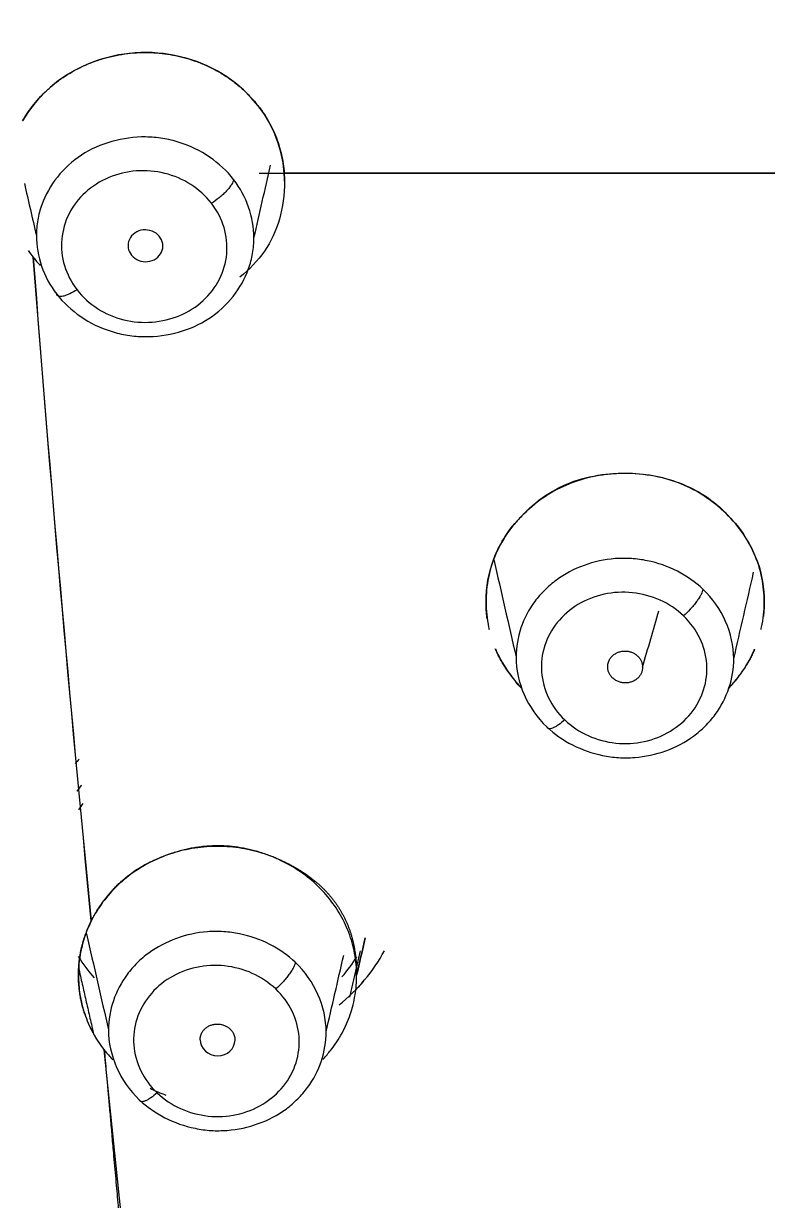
# Model space of a CAD drawing. Header units: millimetres. Extents: x 8883 to 11259, y -10160 to -6800.
# Drawn here: x 9692.42 to 9700.94, y -8413.56 to -8400.08 of the extents above; entities that cross this region are included whole.
import ezdxf

# ---------------------------------------------------------------- set-up
doc = ezdxf.new("R2010")
doc.units = ezdxf.units.MM
doc.layers.add('DIM', color=5, linetype='Continuous', lineweight=13)
doc.styles.add('ARIAL', font='arial.ttf')
doc.dimstyles.get("Standard").update_dxf_attribs({"dimtxt": 15, "dimasz": 15, "dimexe": 0.18, "dimexo": 0.0625, "dimgap": 4, "dimtad": 0, "dimdec": 1, "dimdsep": 46, "dimtxsty": 'ARIAL', "dimcen": 0, "dimclrd": 5, "dimclre": 5, "dimclrt": 5, "dimadec": 0, "dimazin": 0, "dimtfac": 1, "dimtdec": 1, "dimtofl": 0, "dimtmove": 0, "dimatfit": 3, "dimfxl": 1, "dimtolj": 1, "dimtzin": 0, "dimarcsym": 0})

# ---------------------------------------------------------------- blocks, each defined once
blk = doc.blocks.new('*D185')
at = {"layer": 'Defpoints', "color": 0, "transparency": 16777216}
for p in [(9678.596, -7626.145), (9989.37, -9683.127), (10114.894, -9683.127)]:
    blk.add_point(p, dxfattribs=at)
at = {"layer": 'DIM', "color": 5, "lineweight": -2, "transparency": 16777216}
for p, q in [((9678.658, -7626.145), (10115.074, -7626.145)), ((10114.894, -7644.145), (10114.894, -8614.508)), ((10114.894, -9665.127), (10114.894, -8694.764)), ((9989.433, -9683.127), (10115.074, -9683.127))]:
    blk.add_line(p, q, dxfattribs=at)
at = {"layer": 'DIM', "color": 5, "transparency": 16777216}
for points in [[(10111.894, -7644.145), (10117.894, -7644.145), (10114.894, -7626.145)], [(10111.894, -9665.127), (10117.894, -9665.127), (10114.894, -9683.127)]]:
    blk.add_solid(points, dxfattribs=at)
at = {"layer": 'DIM', "color": 5, "transparency": 16777216, "insert": (10114.894, -8654.636), "char_height": 18, "attachment_point": 5, "rotation": 90, "style": 'ARIAL'}
blk.add_mtext('\\A1;(2280)', dxfattribs=at)

msp = doc.modelspace()

# ---------------------------------------------------------------- linework, layer by layer
at = {"linetype": 'Continuous', "lineweight": 18}
for p, q in [((9695.125, -8401.793), (9702.651, -8401.793)), ((9702.65, -8401.793), (9695.411, -8401.793))]:
    msp.add_line(p, q, dxfattribs=at)
for centre, major_axis, ratio, start_param, end_param in [((9693.819, -8401.883), (1.595, 0), 0.924527, 0.060818, 2.653324), ((9693.819, -8402.624), (-0.199, 0.017), 0.914219, 3.220823, 6.362416), ((9693.819, -8402.624), (-0.199, 0.017), 0.914219, 0.07923, 3.220823), ((9694.647, -8409.83), (-2.136, 0), 0.924527, 5.550843, 5.583917), ((9694.647, -8409.86), (1.933, 0), 0.924527, 2.511409, 2.559122), ((9694.647, -8409.86), (-1.933, 0), 0.924527, 5.657125, 5.70096), ((9694.647, -8409.934), (1.837, 0), 0.924527, 2.573014, 2.622445), ((9694.647, -8409.934), (-1.837, 0), 0.924527, 5.713772, 5.759226), ((9694.647, -8409.934), (1.837, 0), 0.924527, 3.656961, 3.83343), ((9694.647, -8409.934), (1.837, 0), 0.924527, 5.601607, 5.766148), ((9694.647, -8409.83), (-2.136, 0), 0.924527, 2.411689, 2.47084), ((9694.647, -8411.728), (-0.199, 0.016), 0.910876, 0.076236, 3.217823)]:
    msp.add_ellipse(centre, major_axis=major_axis, ratio=ratio, start_param=start_param, end_param=end_param, dxfattribs=at)
for points, knots in [([(9683.8, -8402.468), (9683.235, -8394.901), (9682.877, -8387.329), (9682.631, -8372.184), (9682.743, -8364.61), (9683.302, -8353.257), (9683.617, -8348.527), (9684.039, -8343.801), (9684.216, -8341.911), (9684.309, -8340.966), (9684.503, -8339.076), (9684.604, -8338.132), (9684.762, -8336.716), (9684.815, -8336.244), (9684.897, -8335.536), (9684.925, -8335.3), (9684.98, -8334.829), (9685.008, -8334.593), (9685.064, -8334.121), (9685.093, -8333.886), (9685.152, -8333.416), (9685.182, -8333.181), (9685.248, -8332.713), (9685.282, -8332.48), (9685.357, -8332.015), (9685.397, -8331.783), (9685.484, -8331.32), (9685.53, -8331.09), (9685.632, -8330.631), (9685.686, -8330.402), (9685.863, -8329.717), (9685.998, -8329.263), (9686.231, -8328.588), (9686.313, -8328.364), (9686.489, -8327.919), (9686.676, -8327.478), (9686.885, -8327.045), (9687.106, -8326.619), (9687.223, -8326.409), (9687.592, -8325.789), (9687.863, -8325.389), (9688.459, -8324.625), (9688.785, -8324.259), (9689.311, -8323.746), (9689.493, -8323.58), (9689.868, -8323.262), (9690.255, -8322.955), (9690.663, -8322.673), (9691.08, -8322.404), (9691.294, -8322.276), (9691.947, -8321.908), (9692.399, -8321.687), (9693.327, -8321.289), (9693.804, -8321.111), (9694.53, -8320.873), (9694.773, -8320.799), (9695.263, -8320.66), (9695.509, -8320.595), (9696.251, -8320.414), (9696.751, -8320.31), (9698.263, -8320.04), (9699.289, -8319.915), (9700.321, -8319.824)], [0, 0, 0, 0, 0.25, 0.25, 0.5, 0.5, 0.625, 0.65625, 0.65625, 0.6875, 0.6875, 0.71875, 0.71875, 0.734375, 0.734375, 0.742187, 0.742187, 0.75, 0.75, 0.757812, 0.757812, 0.765625, 0.765625, 0.773437, 0.773437, 0.78125, 0.78125, 0.789062, 0.789062, 0.796875, 0.796875, 0.8125, 0.8125, 0.820312, 0.820312, 0.828125, 0.835937, 0.835937, 0.84375, 0.84375, 0.859375, 0.859375, 0.875, 0.875, 0.882813, 0.882813, 0.890625, 0.898438, 0.898438, 0.90625, 0.90625, 0.921875, 0.921875, 0.9375, 0.9375, 0.945313, 0.945313, 0.953125, 0.953125, 0.96875, 0.96875, 1, 1, 1, 1]), ([(9700.321, -8319.822), (9699.804, -8319.866), (9699.288, -8319.921), (9698.257, -8320.053), (9697.615, -8320.152), (9696.974, -8320.273), (9696.718, -8320.324), (9696.59, -8320.35), (9696.206, -8320.432), (9695.951, -8320.49), (9695.191, -8320.679), (9694.691, -8320.821), (9693.71, -8321.146), (9693.227, -8321.328), (9692.52, -8321.638), (9692.287, -8321.747), (9691.941, -8321.921), (9691.827, -8321.981), (9691.599, -8322.104), (9691.486, -8322.167), (9691.15, -8322.361), (9690.932, -8322.497), (9690.507, -8322.78), (9690.301, -8322.927), (9689.7, -8323.389), (9689.231, -8323.803), (9688.799, -8324.258), (9688.63, -8324.443), (9688.546, -8324.538), (9688.302, -8324.825), (9688.145, -8325.022), (9687.922, -8325.323), (9687.849, -8325.425), (9687.708, -8325.629), (9687.639, -8325.732), (9687.438, -8326.044), (9687.312, -8326.255), (9686.951, -8326.9), (9686.736, -8327.343), (9686.448, -8328.019), (9686.358, -8328.247), (9686.189, -8328.704), (9686.031, -8329.165), (9685.894, -8329.629), (9685.765, -8330.094), (9685.705, -8330.326), (9685.538, -8331.024), (9685.443, -8331.489), (9685.322, -8332.188), (9685.285, -8332.422), (9685.218, -8332.889), (9685.187, -8333.123), (9685.143, -8333.474), (9685.129, -8333.591), (9685.1, -8333.825), (9685.086, -8333.942), (9685.044, -8334.293), (9685.016, -8334.526), (9684.933, -8335.228), (9684.879, -8335.696), (9684.771, -8336.632), (9684.719, -8337.1), (9684.564, -8338.505), (9684.465, -8339.441), (9684.179, -8342.252), (9684.005, -8344.127), (9683.689, -8347.878), (9683.547, -8349.755), (9683.298, -8353.512), (9683.081, -8357.27), (9682.892, -8361.974), (9682.814, -8364.799), (9682.77, -8366.683), (9682.752, -8367.626), (9682.709, -8370.453), (9682.696, -8372.34), (9682.7, -8376.111), (9682.717, -8377.997), (9682.781, -8381.767), (9682.827, -8383.651), (9682.949, -8387.418), (9683.023, -8389.301), (9683.288, -8394.947), (9683.519, -8398.709), (9683.8, -8402.468)], [0, 0, 0, 0, 0.015625, 0.015625, 0.03125, 0.035156, 0.035156, 0.039063, 0.039063, 0.046875, 0.046875, 0.0625, 0.0625, 0.078125, 0.078125, 0.085938, 0.085938, 0.089844, 0.089844, 0.09375, 0.09375, 0.101563, 0.101563, 0.109375, 0.109375, 0.125, 0.128906, 0.128906, 0.132813, 0.132813, 0.140625, 0.140625, 0.144531, 0.144531, 0.148437, 0.148437, 0.15625, 0.15625, 0.171875, 0.171875, 0.179687, 0.179687, 0.1875, 0.195312, 0.195312, 0.203125, 0.203125, 0.21875, 0.21875, 0.226562, 0.226562, 0.234375, 0.234375, 0.238281, 0.238281, 0.242187, 0.242187, 0.25, 0.25, 0.265625, 0.265625, 0.28125, 0.28125, 0.3125, 0.3125, 0.375, 0.375, 0.4375, 0.4375, 0.5, 0.5625, 0.59375, 0.59375, 0.625, 0.625, 0.6875, 0.6875, 0.75, 0.75, 0.8125, 0.8125, 0.875, 0.875, 1, 1, 1, 1]), ([(9695.414, -8401.883), (9695.414, -8402.197), (9695.337, -8402.463), (9695.108, -8402.796), (9695.014, -8402.895), (9694.901, -8402.983)], [0, 0, 0, 0, 0.668896, 0.668896, 1, 1, 1, 1]), ([(9692.568, -8402.506), (9692.568, -8402.625), (9692.589, -8402.745), (9692.667, -8402.972), (9692.726, -8403.081), (9692.801, -8403.178)], [0, 0, 0, 0, 0.5, 0.5, 1, 1, 1, 1]), ([(9692.801, -8403.178), (9692.877, -8403.276), (9692.971, -8403.363), (9693.182, -8403.508), (9693.3, -8403.565), (9693.487, -8403.624), (9693.55, -8403.639), (9693.68, -8403.66), (9693.745, -8403.665), (9693.942, -8403.667), (9694.073, -8403.65), (9694.323, -8403.579), (9694.442, -8403.526), (9694.654, -8403.387), (9694.747, -8403.302), (9694.901, -8403.108), (9694.962, -8403), (9695.023, -8402.829), (9695.039, -8402.771), (9695.059, -8402.652), (9695.064, -8402.592), (9695.064, -8402.532)], [0, 0, 0, 0, 0.125, 0.125, 0.25, 0.25, 0.3125, 0.3125, 0.375, 0.375, 0.5, 0.5, 0.625, 0.625, 0.75, 0.75, 0.875, 0.875, 0.9375, 0.9375, 1, 1, 1, 1]), ([(9692.532, -8402.754), (9692.528, -8402.75), (9692.521, -8402.74), (9692.509, -8402.725), (9692.498, -8402.71), (9692.488, -8402.696), (9692.481, -8402.686), (9692.478, -8402.682)], [0, 0, 0, 0, 0.204669, 0.40864, 0.611938, 0.814589, 1, 1, 1, 1]), ([(9697.726, -8406.709), (9697.726, -8406.534), (9697.756, -8406.367), (9697.846, -8406.133), (9697.884, -8406.057), (9697.975, -8405.91), (9698, -8405.871), (9698.264, -8405.572), (9698.465, -8405.429), (9698.915, -8405.251), (9699.194, -8405.218), (9699.683, -8405.251), (9699.903, -8405.31), (9700.195, -8405.459), (9700.286, -8405.519), (9700.455, -8405.66), (9700.554, -8405.766), (9700.814, -8406.093), (9700.918, -8406.385), (9700.917, -8406.71)], [0, 0, 0, 0, 0.125, 0.125, 0.1875, 0.1875, 0.25, 0.25, 0.375, 0.375, 0.5, 0.5, 0.625, 0.625, 0.6875, 0.6875, 0.75, 0.75, 1, 1, 1, 1]), ([(9700.917, -8406.71), (9700.917, -8406.616), (9700.908, -8406.522), (9700.871, -8406.336), (9700.842, -8406.244), (9700.764, -8406.066), (9700.715, -8405.98), (9700.598, -8405.817), (9700.529, -8405.739), (9700.441, -8405.658), (9700.431, -8405.649), (9700.412, -8405.632), (9700.382, -8405.606), (9700.311, -8405.549), (9700.163, -8405.446), (9699.848, -8405.288), (9699.543, -8405.234), (9699.31, -8405.234), (9699.296, -8405.234), (9699.269, -8405.235), (9699.228, -8405.236), (9699.134, -8405.242), (9698.951, -8405.266), (9698.607, -8405.36), (9698.35, -8405.521), (9698.176, -8405.682), (9698.157, -8405.7), (9698.12, -8405.738), (9698.067, -8405.795), (9698.018, -8405.855), (9697.929, -8405.978), (9697.88, -8406.064), (9697.801, -8406.243), (9697.772, -8406.334), (9697.735, -8406.52), (9697.726, -8406.615), (9697.726, -8406.709)], [0, 0, 0, 0, 0.0625, 0.0625, 0.125, 0.125, 0.1875, 0.1875, 0.25, 0.25, 0.257812, 0.257812, 0.265625, 0.28125, 0.3125, 0.375, 0.5, 0.5, 0.507812, 0.507812, 0.515625, 0.53125, 0.5625, 0.625, 0.75, 0.75, 0.765625, 0.765625, 0.78125, 0.8125, 0.8125, 0.875, 0.875, 0.9375, 0.9375, 1, 1, 1, 1]), ([(9700.214, -8406.561), (9700.212, -8406.576), (9700.202, -8406.606), (9700.173, -8406.658), (9700.143, -8406.702), (9700.108, -8406.747), (9700.056, -8406.806), (9700.016, -8406.845), (9699.991, -8406.866)], [0, 0, 0, 0, 0.249797, 0.374861, 0.499925, 0.624989, 0.750053, 1, 1, 1, 1]), ([(9697.739, -8406.902), (9697.739, -8406.901), (9697.737, -8406.888), (9697.734, -8406.862), (9697.73, -8406.824), (9697.728, -8406.786), (9697.726, -8406.747), (9697.726, -8406.722), (9697.726, -8406.709)], [0, 0, 0, 0, 0.009869, 0.205459, 0.402156, 0.600071, 0.799317, 1, 1, 1, 1]), ([(9697.726, -8406.709), (9697.726, -8406.805), (9697.736, -8406.902), (9697.758, -8407.005), (9697.76, -8407.014), (9697.762, -8407.022)], [0, 0, 0, 0, 0.916589, 0.916589, 1, 1, 1, 1]), ([(9700.881, -8407.024), (9700.883, -8407.015), (9700.885, -8407.006), (9700.907, -8406.903), (9700.917, -8406.807), (9700.917, -8406.71)], [0, 0, 0, 0, 0.08341, 0.08341, 1, 1, 1, 1]), ([(9700.917, -8406.71), (9700.917, -8406.717), (9700.917, -8406.73), (9700.917, -8406.749), (9700.916, -8406.769), (9700.915, -8406.789), (9700.914, -8406.808), (9700.913, -8406.827), (9700.911, -8406.847), (9700.909, -8406.862), (9700.908, -8406.871), (9700.908, -8406.874)], [0, 0, 0, 0, 0.120147, 0.239878, 0.359212, 0.47817, 0.596775, 0.715046, 0.833005, 0.950675, 1, 1, 1, 1]), ([(9698.132, -8407.694), (9698.108, -8407.669), (9698.076, -8407.633), (9698.037, -8407.586), (9698.013, -8407.555), (9697.99, -8407.523), (9697.967, -8407.492), (9697.946, -8407.459), (9697.925, -8407.427), (9697.906, -8407.394), (9697.887, -8407.361), (9697.87, -8407.327), (9697.854, -8407.293), (9697.841, -8407.265), (9697.834, -8407.249), (9697.832, -8407.244)], [0, 0, 0, 0, 0.188292, 0.261254, 0.333692, 0.405646, 0.477158, 0.54827, 0.619027, 0.689471, 0.759647, 0.829601, 0.899377, 0.969021, 1, 1, 1, 1]), ([(9697.834, -8407.243), (9697.838, -8407.253), (9697.843, -8407.263), (9697.887, -8407.363), (9697.937, -8407.448), (9698.032, -8407.579), (9698.072, -8407.628), (9698.115, -8407.674)], [0, 0, 0, 0, 0.065417, 0.065417, 0.637991, 0.637991, 1, 1, 1, 1]), ([(9700.806, -8407.249), (9700.803, -8407.258), (9700.792, -8407.283), (9700.773, -8407.323), (9700.749, -8407.369), (9700.723, -8407.417), (9700.691, -8407.468), (9700.652, -8407.523), (9700.609, -8407.58), (9700.562, -8407.637), (9700.528, -8407.675), (9700.51, -8407.694), (9700.51, -8407.694)], [0, 0, 0, 0, 0.055372, 0.154498, 0.25052, 0.343552, 0.462554, 0.587438, 0.718479, 0.855916, 0.999959, 1, 1, 1, 1]), ([(9700.533, -8407.67), (9700.575, -8407.625), (9700.613, -8407.578), (9700.707, -8407.449), (9700.756, -8407.364), (9700.8, -8407.266), (9700.804, -8407.257), (9700.807, -8407.249)], [0, 0, 0, 0, 0.357677, 0.357677, 0.944273, 0.944273, 1, 1, 1, 1]), ([(9698.071, -8407.337), (9698.071, -8407.484), (9698.103, -8407.632), (9698.224, -8407.906), (9698.312, -8408.033), (9698.424, -8408.14)], [0, 0, 0, 0, 0.5, 0.5, 1, 1, 1, 1]), ([(9698.424, -8408.14), (9698.51, -8408.221), (9698.61, -8408.291), (9698.826, -8408.401), (9698.943, -8408.442), (9699.124, -8408.479), (9699.185, -8408.487), (9699.308, -8408.495), (9699.37, -8408.495), (9699.554, -8408.481), (9699.675, -8408.455), (9699.903, -8408.371), (9700.011, -8408.315), (9700.155, -8408.209), (9700.2, -8408.171), (9700.283, -8408.088), (9700.321, -8408.044), (9700.423, -8407.904), (9700.477, -8407.801), (9700.549, -8407.585), (9700.568, -8407.472), (9700.568, -8407.359)], [0, 0, 0, 0, 0.125, 0.125, 0.25, 0.25, 0.3125, 0.3125, 0.375, 0.375, 0.5, 0.5, 0.625, 0.625, 0.6875, 0.6875, 0.75, 0.75, 0.875, 0.875, 1, 1, 1, 1]), ([(9693.198, -8410.362), (9693.201, -8410.356), (9693.207, -8410.344), (9693.217, -8410.326), (9693.227, -8410.308), (9693.237, -8410.29), (9693.247, -8410.272), (9693.257, -8410.255), (9693.268, -8410.238), (9693.278, -8410.22), (9693.289, -8410.204), (9693.3, -8410.187), (9693.312, -8410.17), (9693.323, -8410.154), (9693.335, -8410.138), (9693.347, -8410.122), (9693.359, -8410.106), (9693.371, -8410.091), (9693.384, -8410.075), (9693.396, -8410.06), (9693.409, -8410.045), (9693.422, -8410.03), (9693.436, -8410.016), (9693.456, -8409.993), (9693.486, -8409.964), (9693.525, -8409.926), (9693.566, -8409.89), (9693.608, -8409.855), (9693.649, -8409.823), (9693.698, -8409.788), (9693.759, -8409.749), (9693.834, -8409.707), (9693.917, -8409.667), (9693.996, -8409.633), (9694.069, -8409.604), (9694.134, -8409.582), (9694.199, -8409.562), (9694.264, -8409.545), (9694.329, -8409.53), (9694.394, -8409.519), (9694.459, -8409.51), (9694.524, -8409.503), (9694.589, -8409.5), (9694.653, -8409.499), (9694.718, -8409.5), (9694.782, -8409.504), (9694.847, -8409.511), (9694.911, -8409.521), (9694.976, -8409.533), (9695.04, -8409.548), (9695.104, -8409.565), (9695.168, -8409.585), (9695.232, -8409.608), (9695.288, -8409.63), (9695.336, -8409.651), (9695.376, -8409.668), (9695.415, -8409.687), (9695.453, -8409.706), (9695.491, -8409.725), (9695.527, -8409.746), (9695.563, -8409.766), (9695.597, -8409.787), (9695.631, -8409.809), (9695.664, -8409.831), (9695.695, -8409.854), (9695.726, -8409.877), (9695.756, -8409.901), (9695.786, -8409.925), (9695.814, -8409.95), (9695.841, -8409.975), (9695.868, -8410.001), (9695.893, -8410.028), (9695.918, -8410.054), (9695.941, -8410.082), (9695.964, -8410.11), (9695.986, -8410.139), (9696.007, -8410.168), (9696.027, -8410.197), (9696.047, -8410.227), (9696.065, -8410.258), (9696.082, -8410.289), (9696.099, -8410.321), (9696.114, -8410.354), (9696.129, -8410.386), (9696.143, -8410.42), (9696.156, -8410.454), (9696.168, -8410.488), (9696.179, -8410.523), (9696.189, -8410.559), (9696.198, -8410.595), (9696.207, -8410.632), (9696.214, -8410.669), (9696.221, -8410.707), (9696.227, -8410.745), (9696.231, -8410.784), (9696.235, -8410.824), (9696.238, -8410.864), (9696.241, -8410.904), (9696.242, -8410.946), (9696.242, -8410.973), (9696.242, -8410.987)], [0, 0, 0, 0, 0.005049, 0.010075, 0.01508, 0.020065, 0.025029, 0.029974, 0.0349, 0.039809, 0.0447, 0.049576, 0.054436, 0.059282, 0.064114, 0.068933, 0.07374, 0.078536, 0.083321, 0.088097, 0.092865, 0.097625, 0.102377, 0.107124, 0.119516, 0.132452, 0.145945, 0.158774, 0.171119, 0.182999, 0.202023, 0.222184, 0.243549, 0.266178, 0.282449, 0.298457, 0.314228, 0.329788, 0.345164, 0.360382, 0.375471, 0.390459, 0.405375, 0.420248, 0.435108, 0.449982, 0.4649, 0.47989, 0.494978, 0.510192, 0.525558, 0.5411, 0.556843, 0.572809, 0.583166, 0.59339, 0.603486, 0.613458, 0.623311, 0.633049, 0.642677, 0.652201, 0.661626, 0.670958, 0.680201, 0.689362, 0.698448, 0.707463, 0.716416, 0.725311, 0.734156, 0.742957, 0.751721, 0.760456, 0.769168, 0.777864, 0.786552, 0.795239, 0.803931, 0.812637, 0.821363, 0.830117, 0.838905, 0.847735, 0.856614, 0.865549, 0.874546, 0.883611, 0.892753, 0.901976, 0.911287, 0.920692, 0.930198, 0.939809, 0.949532, 0.959371, 0.969333, 0.979422, 0.989642, 1, 1, 1, 1]), ([(9696.242, -8410.987), (9696.242, -8410.904), (9696.234, -8410.82), (9696.204, -8410.656), (9696.181, -8410.575), (9696.121, -8410.418), (9696.084, -8410.342), (9695.997, -8410.196), (9695.946, -8410.127), (9695.834, -8409.997), (9695.771, -8409.936), (9695.637, -8409.826), (9695.564, -8409.776), (9695.411, -8409.688), (9695.331, -8409.65), (9695.164, -8409.587), (9695.078, -8409.562), (9694.902, -8409.526), (9694.812, -8409.515), (9694.632, -8409.507), (9694.542, -8409.51), (9694.363, -8409.53), (9694.275, -8409.547), (9694.102, -8409.594), (9694.018, -8409.625), (9693.857, -8409.699), (9693.78, -8409.742), (9693.634, -8409.84), (9693.566, -8409.894), (9693.44, -8410.013), (9693.383, -8410.078), (9693.281, -8410.215), (9693.236, -8410.287), (9693.198, -8410.363)], [0, 0, 0, 0, 0.0625, 0.0625, 0.125, 0.125, 0.1875, 0.1875, 0.25, 0.25, 0.3125, 0.3125, 0.375, 0.375, 0.4375, 0.4375, 0.5, 0.5, 0.5625, 0.5625, 0.625, 0.625, 0.6875, 0.6875, 0.75, 0.75, 0.8125, 0.8125, 0.875, 0.875, 0.9375, 0.9375, 1, 1, 1, 1]), ([(9693.051, -8410.985), (9693.051, -8410.979), (9693.051, -8410.966), (9693.051, -8410.948), (9693.052, -8410.929), (9693.053, -8410.911), (9693.054, -8410.892), (9693.055, -8410.874), (9693.056, -8410.856), (9693.058, -8410.837), (9693.06, -8410.819), (9693.063, -8410.801), (9693.065, -8410.783), (9693.068, -8410.765), (9693.071, -8410.747), (9693.074, -8410.729), (9693.078, -8410.711), (9693.081, -8410.693), (9693.085, -8410.675), (9693.09, -8410.657), (9693.094, -8410.64), (9693.099, -8410.622), (9693.104, -8410.604), (9693.109, -8410.587), (9693.114, -8410.569), (9693.12, -8410.552), (9693.126, -8410.534), (9693.132, -8410.517), (9693.138, -8410.5), (9693.145, -8410.483), (9693.152, -8410.465), (9693.159, -8410.448), (9693.166, -8410.431), (9693.174, -8410.414), (9693.182, -8410.397), (9693.19, -8410.38), (9693.195, -8410.369), (9693.198, -8410.363)], [0, 0, 0, 0, 0.029038, 0.058002, 0.086894, 0.115719, 0.144481, 0.173186, 0.201836, 0.230436, 0.258992, 0.287506, 0.315984, 0.344429, 0.372847, 0.401242, 0.429618, 0.457979, 0.486331, 0.514677, 0.543022, 0.57137, 0.599727, 0.628095, 0.656481, 0.684887, 0.71332, 0.741782, 0.770278, 0.798813, 0.827391, 0.856016, 0.884693, 0.913426, 0.942218, 0.971075, 1, 1, 1, 1]), ([(9693.198, -8410.363), (9693.15, -8410.46), (9693.113, -8410.562), (9693.063, -8410.771), (9693.051, -8410.878), (9693.051, -8410.985)], [0, 0, 0, 0, 0.5, 0.5, 1, 1, 1, 1]), ([(9695.538, -8410.838), (9695.537, -8410.846), (9695.533, -8410.863), (9695.518, -8410.896), (9695.496, -8410.936), (9695.466, -8410.979), (9695.431, -8411.025), (9695.379, -8411.084), (9695.338, -8411.123), (9695.314, -8411.144)], [0, 0, 0, 0, 0.124701, 0.24977, 0.374839, 0.499907, 0.624976, 0.750044, 1, 1, 1, 1]), ([(9693.125, -8411.434), (9693.122, -8411.428), (9693.118, -8411.415), (9693.112, -8411.397), (9693.107, -8411.378), (9693.101, -8411.359), (9693.096, -8411.34), (9693.091, -8411.321), (9693.087, -8411.302), (9693.082, -8411.283), (9693.078, -8411.264), (9693.074, -8411.244), (9693.071, -8411.225), (9693.068, -8411.205), (9693.065, -8411.186), (9693.062, -8411.166), (9693.06, -8411.146), (9693.058, -8411.126), (9693.056, -8411.106), (9693.054, -8411.086), (9693.053, -8411.066), (9693.052, -8411.046), (9693.051, -8411.026), (9693.051, -8411.005), (9693.051, -8410.992), (9693.051, -8410.985)], [0, 0, 0, 0, 0.041508, 0.084367, 0.12724, 0.170135, 0.21306, 0.256023, 0.299034, 0.342098, 0.385226, 0.428424, 0.471701, 0.515064, 0.558522, 0.602083, 0.645754, 0.689542, 0.733456, 0.777504, 0.821692, 0.866028, 0.91052, 0.955175, 1, 1, 1, 1]), ([(9693.051, -8410.985), (9693.051, -8411.059), (9693.056, -8411.134), (9693.08, -8411.283), (9693.098, -8411.356), (9693.146, -8411.501), (9693.177, -8411.572), (9693.251, -8411.71), (9693.295, -8411.777), (9693.345, -8411.841)], [0, 0, 0, 0, 0.25, 0.25, 0.5, 0.5, 0.75, 0.75, 1, 1, 1, 1]), ([(9695.854, -8411.951), (9695.856, -8411.949), (9695.887, -8411.916), (9695.916, -8411.881), (9695.993, -8411.785), (9696.037, -8411.718), (9696.113, -8411.579), (9696.144, -8411.507), (9696.194, -8411.362), (9696.212, -8411.287), (9696.236, -8411.138), (9696.242, -8411.062), (9696.242, -8410.987)], [0, 0, 0, 0, 0.009628, 0.11967, 0.11967, 0.339752, 0.339752, 0.559835, 0.559835, 0.779917, 0.779917, 1, 1, 1, 1]), ([(9693.346, -8411.84), (9693.342, -8411.835), (9693.333, -8411.824), (9693.321, -8411.807), (9693.309, -8411.79), (9693.297, -8411.773), (9693.285, -8411.756), (9693.274, -8411.738), (9693.263, -8411.721), (9693.252, -8411.704), (9693.242, -8411.686), (9693.232, -8411.669), (9693.222, -8411.651), (9693.212, -8411.634), (9693.203, -8411.616), (9693.194, -8411.599), (9693.189, -8411.589), (9693.187, -8411.584)], [0, 0, 0, 0, 0.069058, 0.137852, 0.206392, 0.274689, 0.342755, 0.410601, 0.478237, 0.545675, 0.612927, 0.680005, 0.74692, 0.813683, 0.880308, 0.946805, 1, 1, 1, 1]), ([(9693.749, -8412.414), (9693.921, -8412.577), (9694.204, -8412.72), (9694.51, -8412.762), (9694.633, -8412.77), (9694.695, -8412.769), (9694.879, -8412.755), (9695, -8412.729), (9695.228, -8412.646), (9695.336, -8412.59), (9695.48, -8412.485), (9695.524, -8412.446), (9695.607, -8412.364), (9695.645, -8412.319), (9695.748, -8412.18), (9695.801, -8412.077), (9695.873, -8411.861), (9695.892, -8411.749), (9695.892, -8411.636)], [0, 0, 0, 0, 0.25, 0.3125, 0.3125, 0.375, 0.375, 0.5, 0.5, 0.625, 0.625, 0.6875, 0.6875, 0.75, 0.75, 0.875, 0.875, 1, 1, 1, 1]), ([(9693.345, -8411.841), (9693.37, -8411.873), (9693.397, -8411.904), (9693.431, -8411.942), (9693.437, -8411.949), (9693.444, -8411.955)], [0, 0, 0, 0, 0.821016, 0.821016, 1, 1, 1, 1]), ([(9693.346, -8411.839), (9693.35, -8411.88), (9693.358, -8411.967), (9693.37, -8412.105), (9693.384, -8412.258), (9693.399, -8412.427), (9693.415, -8412.612), (9693.433, -8412.812), (9693.453, -8413.052), (9693.477, -8413.314), (9693.501, -8413.584), (9693.522, -8413.821), (9693.541, -8414.025), (9693.56, -8414.225), (9693.582, -8414.448), (9693.61, -8414.72), (9693.645, -8415.039), (9693.681, -8415.351), (9693.717, -8415.634), (9693.747, -8415.864), (9693.776, -8416.072), (9693.803, -8416.256), (9693.828, -8416.418), (9693.844, -8416.519), (9693.851, -8416.565)], [0, 0, 0, 0, 0.025872, 0.055031, 0.087476, 0.123208, 0.162228, 0.204536, 0.250134, 0.314007, 0.370962, 0.420995, 0.464106, 0.500293, 0.54796, 0.605518, 0.672958, 0.750265, 0.803862, 0.852664, 0.896674, 0.935898, 0.97034, 1, 1, 1, 1])]:
    msp.add_open_spline(points, degree=3, knots=knots, dxfattribs=at)
for points, weights, knots in [([(9692.41, -8401.191), (9692.977, -8400.205), (9694.157, -8400.442), (9695.338, -8400.679), (9695.411, -8401.793)], [1, 0.797216165598, 1, 0.797216272653, 1], [0, 0, 0, 0.5, 0.5, 1, 1, 1]), ([(9699.122, -8407.451), (9699.122, -8407.374), (9699.241, -8407.268), (9699.409, -8407.272), (9699.522, -8407.382), (9699.522, -8407.455)], [1, 0.922369618366, 0.922369618366, 0.922369618366, 0.922369618366, 0.99381614164], [0, 0, 0, 0.252567, 0.505134, 0.757701, 1, 1, 1]), ([(9699.522, -8407.455), (9699.522, -8407.638), (9699.322, -8407.635), (9699.122, -8407.633), (9699.122, -8407.451)], [1, 0.707107285292, 1, 0.707106781187, 1], [0, 0, 0, 0.5, 0.5, 1, 1, 1])]:
    msp.add_rational_spline(points, weights, degree=2, knots=knots, dxfattribs=at)
at = {"linetype": 'Continuous', "lineweight": 13}
for points, knots in [([(9694.831, -8401.865), (9694.755, -8401.766), (9694.661, -8401.679), (9694.449, -8401.535), (9694.331, -8401.478), (9694.145, -8401.419), (9694.082, -8401.404), (9693.952, -8401.383), (9693.887, -8401.377), (9693.691, -8401.375), (9693.56, -8401.393), (9693.31, -8401.463), (9693.191, -8401.516), (9692.979, -8401.655), (9692.886, -8401.74), (9692.732, -8401.933), (9692.671, -8402.04), (9692.609, -8402.21), (9692.594, -8402.269), (9692.573, -8402.387), (9692.568, -8402.447), (9692.568, -8402.506)], [0, 0, 0, 0, 0.125, 0.125, 0.25, 0.25, 0.3125, 0.3125, 0.375, 0.375, 0.5, 0.5, 0.625, 0.625, 0.75, 0.75, 0.875, 0.875, 0.9375, 0.9375, 1, 1, 1, 1]), ([(9694.831, -8401.865), (9694.828, -8401.879), (9694.817, -8401.908), (9694.783, -8401.956), (9694.75, -8401.995), (9694.71, -8402.035), (9694.651, -8402.086), (9694.605, -8402.119), (9694.577, -8402.137)], [0, 0, 0, 0, 0.249799, 0.374863, 0.499927, 0.62499, 0.750054, 1, 1, 1, 1]), ([(9695.064, -8402.532), (9695.063, -8402.414), (9695.042, -8402.295), (9694.964, -8402.069), (9694.906, -8401.961), (9694.831, -8401.865)], [0, 0, 0, 0, 0.5, 0.5, 1, 1, 1, 1]), ([(9693.034, -8403.128), (9693.007, -8403.145), (9692.964, -8403.17), (9692.911, -8403.192), (9692.874, -8403.203), (9692.844, -8403.206), (9692.814, -8403.202), (9692.803, -8403.189), (9692.801, -8403.178)], [0, 0, 0, 0, 0.249955, 0.375023, 0.500091, 0.62516, 0.750228, 1, 1, 1, 1]), ([(9700.214, -8406.561), (9700.129, -8406.48), (9700.029, -8406.41), (9699.813, -8406.3), (9699.696, -8406.259), (9699.516, -8406.222), (9699.454, -8406.214), (9699.332, -8406.206), (9699.27, -8406.206), (9699.086, -8406.22), (9698.965, -8406.246), (9698.737, -8406.329), (9698.629, -8406.386), (9698.486, -8406.49), (9698.441, -8406.529), (9698.358, -8406.611), (9698.32, -8406.655), (9698.217, -8406.795), (9698.163, -8406.897), (9698.091, -8407.112), (9698.071, -8407.225), (9698.071, -8407.337)], [0, 0, 0, 0, 0.125, 0.125, 0.25, 0.25, 0.3125, 0.3125, 0.375, 0.375, 0.5, 0.5, 0.625, 0.625, 0.6875, 0.6875, 0.75, 0.75, 0.875, 0.875, 1, 1, 1, 1]), ([(9700.568, -8407.359), (9700.567, -8407.213), (9700.535, -8407.066), (9700.414, -8406.793), (9700.326, -8406.667), (9700.214, -8406.561)], [0, 0, 0, 0, 0.5, 0.5, 1, 1, 1, 1]), ([(9698.63, -8408.06), (9698.606, -8408.08), (9698.568, -8408.11), (9698.521, -8408.139), (9698.489, -8408.155), (9698.462, -8408.162), (9698.436, -8408.162), (9698.426, -8408.15), (9698.424, -8408.14)], [0, 0, 0, 0, 0.24996, 0.375031, 0.500102, 0.625173, 0.750244, 1, 1, 1, 1]), ([(9695.538, -8410.838), (9695.452, -8410.757), (9695.353, -8410.687), (9695.136, -8410.577), (9695.02, -8410.536), (9694.839, -8410.499), (9694.778, -8410.491), (9694.655, -8410.483), (9694.594, -8410.483), (9694.41, -8410.497), (9694.289, -8410.523), (9694.061, -8410.606), (9693.953, -8410.662), (9693.81, -8410.766), (9693.765, -8410.804), (9693.682, -8410.887), (9693.644, -8410.931), (9693.541, -8411.07), (9693.488, -8411.172), (9693.415, -8411.387), (9693.396, -8411.499), (9693.395, -8411.611)], [0, 0, 0, 0, 0.125, 0.125, 0.25, 0.25, 0.3125, 0.3125, 0.375, 0.375, 0.5, 0.5, 0.625, 0.625, 0.6875, 0.6875, 0.75, 0.75, 0.875, 0.875, 1, 1, 1, 1]), ([(9695.892, -8411.636), (9695.892, -8411.49), (9695.859, -8411.343), (9695.738, -8411.07), (9695.65, -8410.944), (9695.538, -8410.838)], [0, 0, 0, 0, 0.5, 0.5, 1, 1, 1, 1]), ([(9693.953, -8412.335), (9693.93, -8412.356), (9693.892, -8412.385), (9693.845, -8412.414), (9693.814, -8412.429), (9693.787, -8412.437), (9693.767, -8412.436), (9693.754, -8412.429), (9693.75, -8412.42), (9693.749, -8412.414)], [0, 0, 0, 0, 0.249976, 0.375054, 0.500133, 0.625211, 0.75029, 0.875368, 1, 1, 1, 1])]:
    msp.add_open_spline(points, degree=3, knots=knots, dxfattribs=at)
at = {"linetype": 'Continuous', "lineweight": 18}
for points, degree in [([(9694.577, -8402.137), (9694.509, -8402.051), (9694.353, -8401.908), (9694.044, -8401.776), (9693.715, -8401.749), (9693.39, -8401.826), (9693.116, -8402), (9692.925, -8402.251), (9692.84, -8402.545), (9692.872, -8402.858), (9692.967, -8403.04), (9693.034, -8403.128)], 3), ([(9702.65, -8401.793), (9700.237, -8401.793), (9697.824, -8401.793), (9695.411, -8401.793)], 3), ([(9695.411, -8401.793), (9695.412, -8401.823), (9695.413, -8401.853), (9695.414, -8401.883)], 3), ([(9695.414, -8401.883), (9695.414, -8401.853), (9695.413, -8401.823), (9695.411, -8401.793)], 3), ([(9693.034, -8403.128), (9693.102, -8403.214), (9693.258, -8403.357), (9693.567, -8403.489), (9693.896, -8403.516), (9694.221, -8403.439), (9694.495, -8403.265), (9694.686, -8403.014), (9694.771, -8402.72), (9694.739, -8402.407), (9694.644, -8402.225), (9694.577, -8402.137)], 3), ([(9692.477, -8402.682), (9692.494, -8402.707), (9692.512, -8402.731), (9692.531, -8402.755)], 3), ([(9692.531, -8402.755), (9692.557, -8402.787), (9692.584, -8402.819), (9692.613, -8402.85)], 3), ([(9693.198, -8410.363), (9692.952, -8407.827), (9692.73, -8405.286), (9692.532, -8402.754)], 3), ([(9692.532, -8402.754), (9692.723, -8405.291), (9692.945, -8407.827), (9693.198, -8410.362)], 3), ([(9699.991, -8406.866), (9699.91, -8406.79), (9699.733, -8406.671), (9699.406, -8406.584), (9699.077, -8406.602), (9698.769, -8406.723), (9698.527, -8406.933), (9698.38, -8407.208), (9698.343, -8407.509), (9698.426, -8407.815), (9698.55, -8407.982), (9698.63, -8408.06)], 3), ([(9698.63, -8408.06), (9698.711, -8408.135), (9698.888, -8408.255), (9699.215, -8408.342), (9699.543, -8408.324), (9699.852, -8408.203), (9700.094, -8407.993), (9700.241, -8407.718), (9700.278, -8407.417), (9700.195, -8407.111), (9700.071, -8406.944), (9699.991, -8406.866)], 3), ([(9699.522, -8407.455), (9699.553, -8407.347), (9699.615, -8407.131), (9699.678, -8406.916), (9699.709, -8406.808)], 3), ([(9696.242, -8410.987), (9696.275, -8410.844), (9696.308, -8410.701), (9696.34, -8410.557)], 3), ([(9696.34, -8410.557), (9696.308, -8410.701), (9696.275, -8410.844), (9696.242, -8410.987)], 3), ([(9696.04, -8411.326), (9696.256, -8411.154), (9696.433, -8410.943), (9696.561, -8410.705)], 3), ([(9696.165, -8411.236), (9696.285, -8410.707)], 1), ([(9693.057, -8410.926), (9693.225, -8411.664)], 1), ([(9695.314, -8411.144), (9695.232, -8411.069), (9695.055, -8410.949), (9694.728, -8410.862), (9694.4, -8410.88), (9694.091, -8411), (9693.85, -8411.21), (9693.702, -8411.484), (9693.666, -8411.785), (9693.749, -8412.091), (9693.873, -8412.257), (9693.953, -8412.335)], 3), ([(9693.953, -8412.335), (9694.035, -8412.411), (9694.212, -8412.53), (9694.539, -8412.618), (9694.867, -8412.6), (9695.176, -8412.479), (9695.417, -8412.269), (9695.565, -8411.995), (9695.601, -8411.694), (9695.518, -8411.389), (9695.394, -8411.222), (9695.314, -8411.144)], 3), ([(9693.395, -8411.611), (9693.395, -8411.905), (9693.525, -8412.201), (9693.749, -8412.414)], 3), ([(9693.851, -8416.565), (9693.674, -8414.996), (9693.505, -8413.42), (9693.346, -8411.84)], 3), ([(9693.872, -8412.281), (9693.93, -8412.311), (9693.99, -8412.338), (9694.052, -8412.36)], 3)]:
    msp.add_open_spline(points, degree=degree, dxfattribs=at)
at = {"linetype": 'Continuous', "lineweight": 13}
for points in [[(9695.064, -8402.532), (9695.128, -8402.255), (9695.191, -8401.978), (9695.255, -8401.701)], [(9692.431, -8401.91), (9692.476, -8402.109), (9692.522, -8402.308), (9692.568, -8402.507)], [(9697.815, -8406.22), (9697.9, -8406.592), (9697.986, -8406.965), (9698.071, -8407.337)], [(9700.568, -8407.359), (9700.644, -8407.028), (9700.72, -8406.698), (9700.796, -8406.367)], [(9693.143, -8410.513), (9693.227, -8410.879), (9693.311, -8411.245), (9693.395, -8411.611)], [(9695.892, -8411.636), (9695.959, -8411.343), (9696.026, -8411.051), (9696.094, -8410.758)]]:
    msp.add_open_spline(points, degree=3, dxfattribs=at)
at = {"linetype": 'Continuous', "lineweight": 18}
msp.add_rational_spline([(9694.447, -8411.726), (9694.447, -8411.65), (9694.563, -8411.545), (9694.729, -8411.547), (9694.846, -8411.655), (9694.846, -8411.731)], [1, 0.923879410395, 0.923879410395, 0.923879410395, 0.923879410395, 1], degree=2, dxfattribs=at)

# ---------------------------------------------------------------- dimensions: what is measured, and where the dimension line sits
at = {"layer": 'DIM', "color": 3}
dim = msp.add_linear_dim(base=(10114.894, -9683.127), p1=(9678.596, -7626.145), p2=(9989.37, -9683.127), angle=90, text='(2280)', dimstyle='Standard', override={"dimtxt": 18, "dimasz": 18, "dimgap": 5}, dxfattribs=at)
dim.commit()
dim.dimension.update_dxf_attribs({"geometry": '*D185', "text_midpoint": (10114.894, -8654.636)})

doc.saveas('drawing.dxf')
